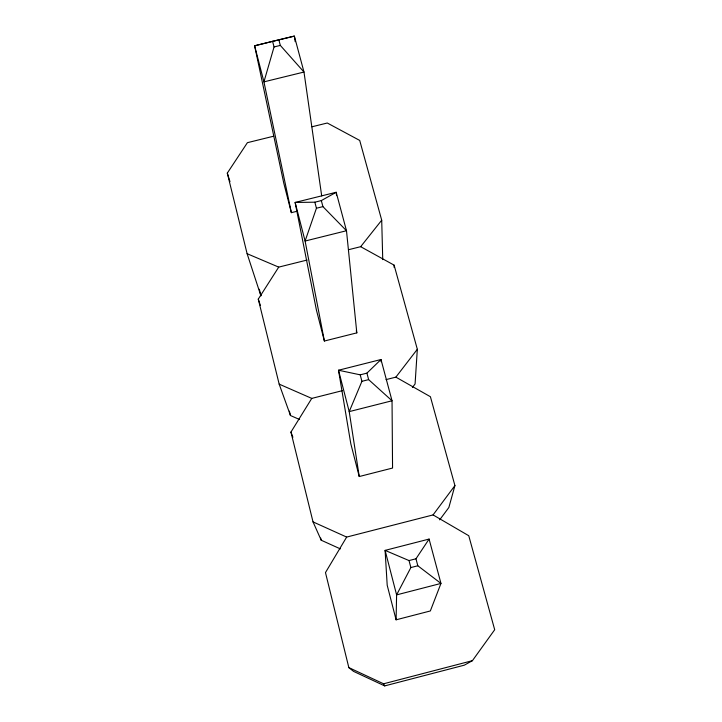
<?xml version="1.0" encoding="UTF-8"?>
<svg xmlns="http://www.w3.org/2000/svg" width="722" height="722" viewBox="0 0 722 722"><rect width="100%" height="100%" fill="white"/><g stroke="black" fill="none" stroke-linecap="round" stroke-linejoin="round"><path stroke-width="1.08" d="M396.098 619.819L396.604 594.883L385.097 550.381L429.085 539.072L440.962 583.43L430.339 610.956L396.098 619.819L387.2 585.235L385.097 550.381L409.022 560.57L415.971 558.783L429.085 539.072M348.645 249.686L360.666 246.689L394.113 265.145L417.325 349.277L415.078 383.978L412.406 387.461M386.044 379.619L395.873 377.137L430.411 396.721L454.923 485.581L448.858 507.494L439.671 519.849M291.363 212.665L283.818 183.334L254.613 45.793L272.573 41.307L274.053 46.948L263.936 81.857L291.363 212.665L296.814 211.32M336.569 195.626L336.19 192.269L321.326 200.59L322.924 206.627L346.488 230.733L305.099 241.04L295.127 202.449L314.846 202.196L316.435 208.234L305.099 241.04L324.386 341.028L356.821 332.869L346.488 230.733L336.19 192.269L295.127 202.449L316.426 310.081L324.386 341.028M381.072 361.749L380.99 359.52L366.92 373.139L368.635 379.628L392.037 400.773L349.213 411.621L338.51 370.233L360.215 374.835L361.921 381.324L349.213 411.621L359.24 476.538L392.56 468.046L392.037 400.773L380.99 359.52L338.51 370.233L350.829 443.849L359.24 476.538M409.022 560.57L410.863 567.564L396.604 594.883L440.962 583.43L417.821 565.768L415.971 558.783M346.659 537.078L325.478 572.582L348.834 667.606L353.536 671.37L384.709 685.9L464.345 665.161L472.414 660.675L494.696 629.728L468.758 535.724L433.065 514.921L346.659 537.078L313.023 521.889L290.948 432.072L311.76 398.4L342.345 390.665M299.603 419.545L290.47 415.52L279.17 384.131L258.277 299.116L278.719 267.122L307.13 260.037M260.868 295.767L247.114 253.702L227.304 173.109L247.402 142.676L273.656 136.205M433.065 514.921L454.923 485.581M395.873 377.137L417.325 349.277M360.666 246.689L381.712 220.201L359.709 140.429L327.274 123.011L311.958 126.783M348.834 667.606L383.59 683.797L472.414 660.675M410.863 567.564L417.821 565.768M360.215 374.835L366.92 373.139M361.921 381.324L368.635 379.628M314.846 202.196L321.326 200.59M316.435 208.234L322.924 206.627M272.573 41.307L294.359 36.1L303.989 72.047L321.696 195.897M274.053 46.948L280.326 45.414L303.989 72.047L263.936 81.857L254.613 45.793L294.359 36.1L295.19 41.677M247.114 253.702L278.719 267.122M279.17 384.131L311.76 398.4M313.023 521.889L321.209 540.218L340.378 548.9M383.59 683.797L384.709 685.9M290.948 432.072L292.915 437.252M258.277 299.116L260.407 305.46M227.304 173.109L229.984 181.628M356.262 330.739L356.821 332.869M278.836 39.782L280.326 45.414M259.342 289.242L260.949 295.74M289.396 411.17L290.47 415.52M320.676 538.052L321.209 540.218M381.712 220.201L382.741 259.631M394.113 265.145L394.113 267.375"/></g></svg>
